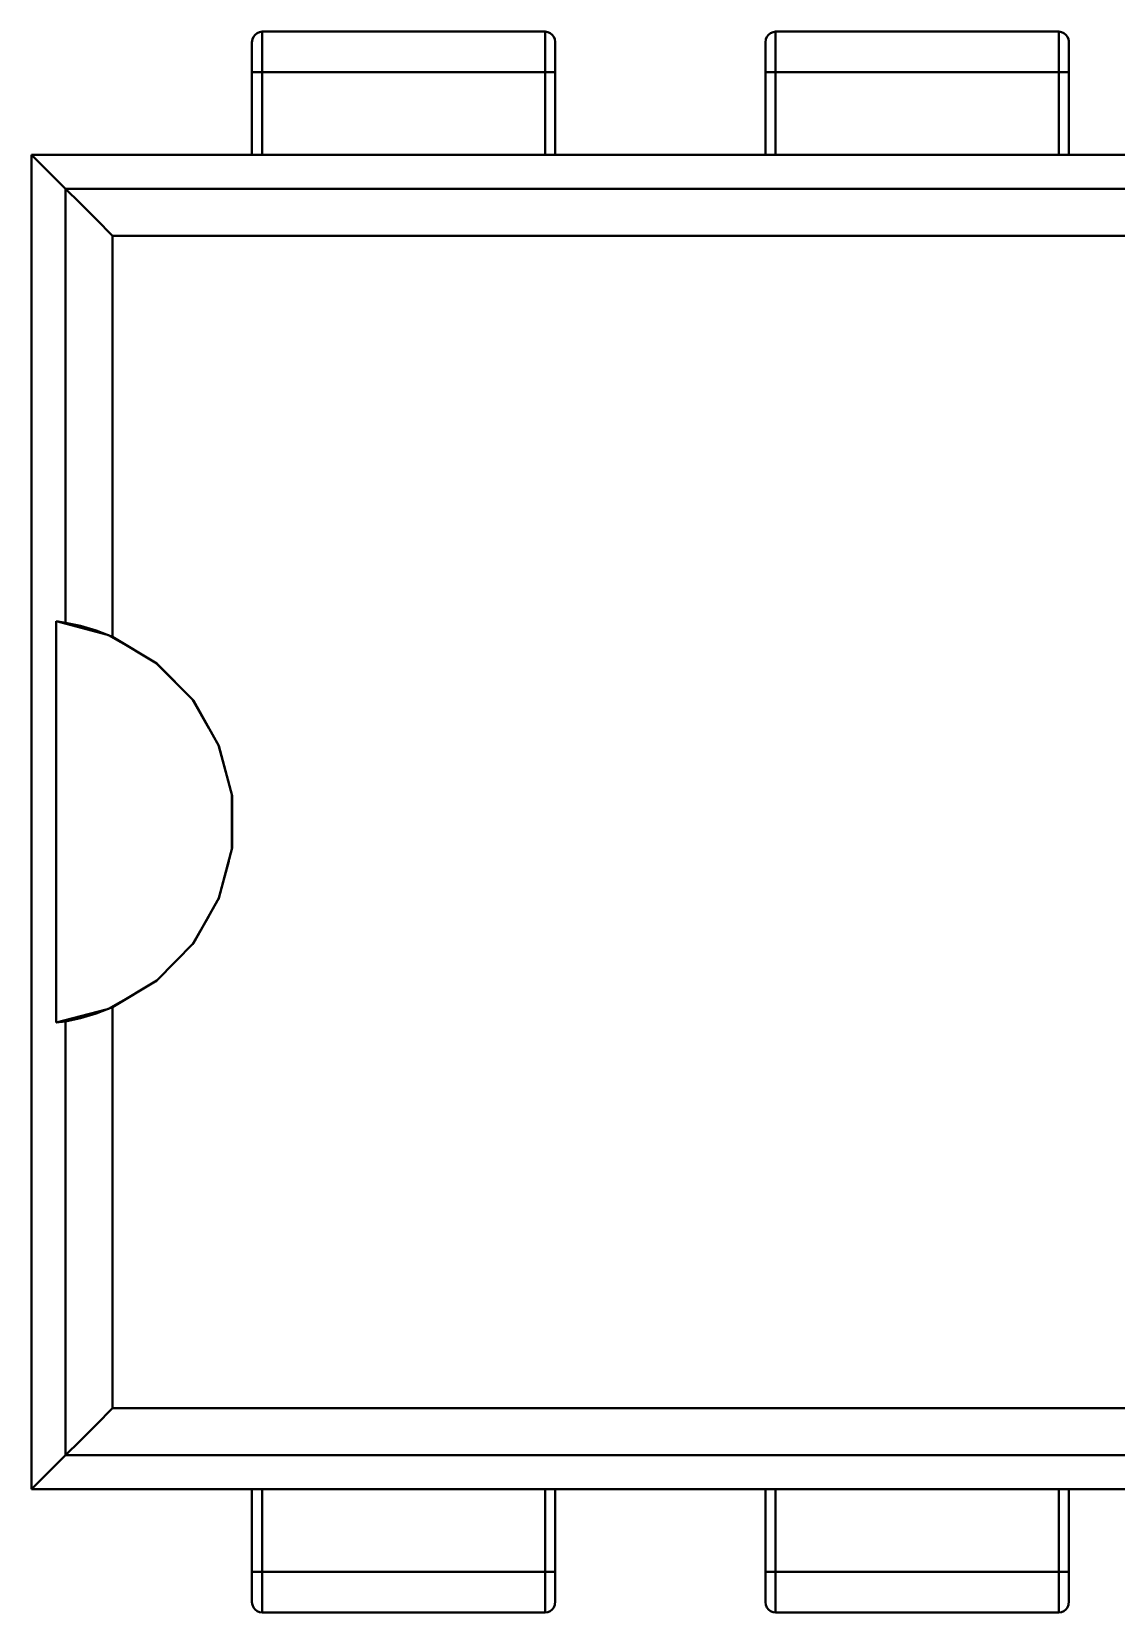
# Model space of a CAD drawing. Extents: x 193 to 1101, y 70 to 664.
# Drawn here: x 429.19 to 439.92, y 489.89 to 505.53 of the extents above; entities that cross this region are included whole.
import ezdxf

# ---------------------------------------------------------------- set-up
doc = ezdxf.new("R2010")
doc.units = 0
doc.header["$MEASUREMENT"] = 0
doc.layers.add('Основная', color=7, linetype='CONTINUOUS', lineweight=40)

msp = doc.modelspace()

# ---------------------------------------------------------------- linework, layer by layer
at = {"layer": 'Основная'}
for p, q in [((431.402, 505.502), (431.386, 505.482)), ((431.386, 505.482), (431.402, 505.502)), ((431.402, 505.502), (431.386, 505.482)), ((431.386, 505.482), (431.402, 505.502)), ((431.422, 505.518), (431.402, 505.502)), ((431.402, 505.502), (431.422, 505.518)), ((431.422, 505.518), (431.402, 505.502)), ((431.402, 505.502), (431.422, 505.518)), ((431.446, 505.528), (431.422, 505.518)), ((431.422, 505.518), (431.446, 505.528)), ((431.446, 505.528), (431.422, 505.518)), ((431.422, 505.518), (431.446, 505.528)), ((431.472, 505.532), (431.446, 505.528)), ((431.446, 505.528), (431.472, 505.532)), ((431.472, 505.532), (431.446, 505.528)), ((431.446, 505.528), (431.472, 505.532)), ((432.238, 505.532), (431.472, 505.532)), ((431.472, 505.532), (434.272, 505.532)), ((431.472, 505.518), (431.472, 505.532)), ((432.238, 505.532), (431.472, 505.532)), ((431.472, 505.532), (434.272, 505.532)), ((431.472, 505.518), (431.472, 505.532)), ((431.472, 505.478), (431.472, 505.518)), ((431.472, 505.478), (431.472, 505.518)), ((432.258, 505.532), (432.238, 505.532)), ((432.252, 505.532), (432.238, 505.532)), ((432.238, 505.532), (432.242, 505.532)), ((432.258, 505.532), (432.238, 505.532)), ((432.252, 505.532), (432.238, 505.532)), ((432.238, 505.532), (432.242, 505.532)), ((432.252, 505.532), (432.242, 505.532)), ((432.252, 505.532), (432.242, 505.532)), ((432.252, 505.532), (432.258, 505.532)), ((432.252, 505.532), (432.258, 505.532)), ((434.272, 505.532), (432.258, 505.532)), ((432.292, 505.532), (432.258, 505.532)), ((434.272, 505.532), (432.258, 505.532)), ((432.292, 505.532), (432.258, 505.532)), ((434.298, 505.528), (434.272, 505.532)), ((434.298, 505.528), (434.272, 505.532)), ((434.272, 505.518), (434.272, 505.532)), ((434.298, 505.528), (434.272, 505.532)), ((434.298, 505.528), (434.272, 505.532)), ((434.272, 505.518), (434.272, 505.532)), ((434.272, 505.478), (434.272, 505.518)), ((434.272, 505.478), (434.272, 505.518)), ((434.322, 505.518), (434.298, 505.528)), ((434.322, 505.518), (434.298, 505.528)), ((434.322, 505.518), (434.298, 505.528)), ((434.322, 505.518), (434.298, 505.528)), ((434.342, 505.502), (434.322, 505.518)), ((434.342, 505.502), (434.322, 505.518)), ((434.342, 505.502), (434.322, 505.518)), ((434.342, 505.502), (434.322, 505.518)), ((434.358, 505.482), (434.342, 505.502)), ((434.358, 505.482), (434.342, 505.502)), ((434.358, 505.482), (434.342, 505.502)), ((434.358, 505.482), (434.342, 505.502)), ((436.482, 505.502), (436.466, 505.482)), ((436.466, 505.482), (436.482, 505.502)), ((436.482, 505.502), (436.466, 505.482)), ((436.466, 505.482), (436.482, 505.502)), ((436.502, 505.518), (436.482, 505.502)), ((436.482, 505.502), (436.502, 505.518)), ((436.502, 505.518), (436.482, 505.502)), ((436.482, 505.502), (436.502, 505.518)), ((436.526, 505.528), (436.502, 505.518)), ((436.502, 505.518), (436.526, 505.528)), ((436.526, 505.528), (436.502, 505.518)), ((436.502, 505.518), (436.526, 505.528)), ((436.552, 505.532), (436.526, 505.528)), ((436.526, 505.528), (436.552, 505.532)), ((436.552, 505.532), (436.526, 505.528)), ((436.526, 505.528), (436.552, 505.532)), ((437.318, 505.532), (436.552, 505.532)), ((436.552, 505.532), (439.352, 505.532)), ((436.552, 505.518), (436.552, 505.532)), ((437.318, 505.532), (436.552, 505.532)), ((436.552, 505.532), (439.352, 505.532)), ((436.552, 505.518), (436.552, 505.532)), ((436.552, 505.478), (436.552, 505.518)), ((436.552, 505.478), (436.552, 505.518)), ((437.338, 505.532), (437.318, 505.532)), ((437.332, 505.532), (437.318, 505.532)), ((437.318, 505.532), (437.322, 505.532)), ((437.338, 505.532), (437.318, 505.532)), ((437.332, 505.532), (437.318, 505.532)), ((437.318, 505.532), (437.322, 505.532)), ((437.332, 505.532), (437.322, 505.532)), ((437.332, 505.532), (437.322, 505.532)), ((437.332, 505.532), (437.338, 505.532)), ((437.332, 505.532), (437.338, 505.532)), ((439.352, 505.532), (437.338, 505.532)), ((437.372, 505.532), (437.338, 505.532)), ((439.352, 505.532), (437.338, 505.532)), ((437.372, 505.532), (437.338, 505.532)), ((439.378, 505.528), (439.352, 505.532)), ((439.378, 505.528), (439.352, 505.532)), ((439.352, 505.518), (439.352, 505.532)), ((439.378, 505.528), (439.352, 505.532)), ((439.378, 505.528), (439.352, 505.532)), ((439.352, 505.518), (439.352, 505.532)), ((439.352, 505.478), (439.352, 505.518)), ((439.352, 505.478), (439.352, 505.518)), ((439.402, 505.518), (439.378, 505.528)), ((439.402, 505.518), (439.378, 505.528)), ((439.402, 505.518), (439.378, 505.528)), ((439.402, 505.518), (439.378, 505.528)), ((439.422, 505.502), (439.402, 505.518)), ((439.422, 505.502), (439.402, 505.518)), ((439.422, 505.502), (439.402, 505.518)), ((439.422, 505.502), (439.402, 505.518)), ((439.438, 505.482), (439.422, 505.502)), ((439.438, 505.482), (439.422, 505.502)), ((439.438, 505.482), (439.422, 505.502)), ((439.438, 505.482), (439.422, 505.502)), ((431.376, 505.458), (431.372, 505.424)), ((431.372, 505.424), (431.376, 505.458)), ((431.376, 505.458), (431.372, 505.424)), ((431.372, 505.424), (431.376, 505.458)), ((431.372, 505.424), (431.372, 505.132)), ((431.372, 505.398), (431.372, 505.424)), ((431.372, 505.424), (431.372, 505.132)), ((431.372, 505.398), (431.372, 505.424)), ((431.372, 505.36), (431.372, 505.398)), ((431.372, 505.36), (431.372, 505.398)), ((431.372, 505.312), (431.372, 505.36)), ((431.372, 505.312), (431.372, 505.36)), ((431.386, 505.482), (431.376, 505.458)), ((431.376, 505.458), (431.386, 505.482)), ((431.386, 505.482), (431.376, 505.458)), ((431.376, 505.458), (431.386, 505.482)), ((431.472, 505.414), (431.472, 505.478)), ((431.472, 505.414), (431.472, 505.478)), ((431.472, 505.332), (431.472, 505.414)), ((431.472, 505.332), (431.472, 505.414)), ((431.472, 505.236), (431.472, 505.332)), ((431.472, 505.236), (431.472, 505.332)), ((434.272, 505.414), (434.272, 505.478)), ((434.272, 505.414), (434.272, 505.478)), ((434.272, 505.332), (434.272, 505.414)), ((434.272, 505.332), (434.272, 505.414)), ((434.272, 505.236), (434.272, 505.332)), ((434.272, 505.236), (434.272, 505.332)), ((434.368, 505.458), (434.358, 505.482)), ((434.368, 505.458), (434.358, 505.482)), ((434.368, 505.458), (434.358, 505.482)), ((434.368, 505.458), (434.358, 505.482)), ((434.372, 505.43), (434.368, 505.458)), ((434.372, 505.43), (434.368, 505.458)), ((434.372, 505.43), (434.368, 505.458)), ((434.372, 505.43), (434.368, 505.458)), ((434.372, 505.132), (434.372, 505.43)), ((434.372, 505.426), (434.372, 505.43)), ((434.372, 505.132), (434.372, 505.43)), ((434.372, 505.426), (434.372, 505.43)), ((434.372, 505.406), (434.372, 505.426)), ((434.372, 505.406), (434.372, 505.426)), ((434.372, 505.372), (434.372, 505.406)), ((434.372, 505.372), (434.372, 505.406)), ((434.372, 505.326), (434.372, 505.372)), ((434.372, 505.326), (434.372, 505.372)), ((436.456, 505.458), (436.452, 505.424)), ((436.452, 505.424), (436.456, 505.458)), ((436.456, 505.458), (436.452, 505.424)), ((436.452, 505.424), (436.456, 505.458)), ((436.452, 505.424), (436.452, 505.132)), ((436.452, 505.398), (436.452, 505.424)), ((436.452, 505.424), (436.452, 505.132)), ((436.452, 505.398), (436.452, 505.424)), ((436.452, 505.36), (436.452, 505.398)), ((436.452, 505.36), (436.452, 505.398)), ((436.452, 505.312), (436.452, 505.36)), ((436.452, 505.312), (436.452, 505.36)), ((436.466, 505.482), (436.456, 505.458)), ((436.456, 505.458), (436.466, 505.482)), ((436.466, 505.482), (436.456, 505.458)), ((436.456, 505.458), (436.466, 505.482)), ((436.552, 505.414), (436.552, 505.478)), ((436.552, 505.414), (436.552, 505.478)), ((436.552, 505.332), (436.552, 505.414)), ((436.552, 505.332), (436.552, 505.414)), ((436.552, 505.236), (436.552, 505.332)), ((436.552, 505.236), (436.552, 505.332)), ((439.352, 505.414), (439.352, 505.478)), ((439.352, 505.414), (439.352, 505.478)), ((439.352, 505.332), (439.352, 505.414)), ((439.352, 505.332), (439.352, 505.414)), ((439.352, 505.236), (439.352, 505.332)), ((439.352, 505.236), (439.352, 505.332)), ((439.448, 505.458), (439.438, 505.482)), ((439.448, 505.458), (439.438, 505.482)), ((439.448, 505.458), (439.438, 505.482)), ((439.448, 505.458), (439.438, 505.482)), ((439.45, 505.448), (439.448, 505.458)), ((439.452, 505.432), (439.448, 505.458)), ((439.45, 505.45), (439.448, 505.458)), ((439.452, 505.43), (439.448, 505.458)), ((439.45, 505.448), (439.448, 505.458)), ((439.452, 505.432), (439.448, 505.458)), ((439.45, 505.45), (439.448, 505.458)), ((439.452, 505.43), (439.448, 505.458)), ((439.45, 505.448), (439.45, 505.45)), ((439.45, 505.448), (439.45, 505.45)), ((439.452, 505.448), (439.45, 505.448)), ((439.452, 505.448), (439.45, 505.448)), ((439.452, 505.448), (439.45, 505.448)), ((439.452, 505.448), (439.45, 505.448)), ((439.452, 505.444), (439.452, 505.448)), ((439.452, 505.444), (439.452, 505.448)), ((439.452, 505.444), (439.452, 505.448)), ((439.452, 505.444), (439.452, 505.448)), ((439.452, 505.43), (439.452, 505.444)), ((439.452, 505.43), (439.452, 505.444)), ((439.452, 505.132), (439.452, 505.43)), ((439.452, 505.426), (439.452, 505.43)), ((439.452, 505.132), (439.452, 505.43)), ((439.452, 505.426), (439.452, 505.43)), ((439.452, 505.406), (439.452, 505.426)), ((439.452, 505.406), (439.452, 505.426)), ((439.452, 505.372), (439.452, 505.406)), ((439.452, 505.372), (439.452, 505.406)), ((439.452, 505.326), (439.452, 505.372)), ((439.452, 505.326), (439.452, 505.372)), ((431.372, 505.256), (431.372, 505.312)), ((431.372, 505.256), (431.372, 505.312)), ((431.372, 505.194), (431.372, 505.256)), ((431.372, 505.194), (431.372, 505.256)), ((431.372, 505.164), (431.372, 505.194)), ((431.372, 505.164), (431.372, 505.194)), ((431.472, 505.132), (431.472, 505.236)), ((431.472, 505.132), (431.472, 505.236)), ((434.272, 505.132), (434.272, 505.236)), ((434.272, 505.132), (434.272, 505.236)), ((434.372, 505.272), (434.372, 505.326)), ((434.372, 505.272), (434.372, 505.326)), ((434.372, 505.206), (434.372, 505.272)), ((434.372, 505.206), (434.372, 505.272)), ((434.372, 505.132), (434.372, 505.206)), ((434.372, 505.132), (434.372, 505.206)), ((436.452, 505.256), (436.452, 505.312)), ((436.452, 505.256), (436.452, 505.312)), ((436.452, 505.194), (436.452, 505.256)), ((436.452, 505.194), (436.452, 505.256)), ((436.452, 505.164), (436.452, 505.194)), ((436.452, 505.164), (436.452, 505.194)), ((436.552, 505.132), (436.552, 505.236)), ((436.552, 505.132), (436.552, 505.236)), ((439.352, 505.132), (439.352, 505.236)), ((439.352, 505.132), (439.352, 505.236)), ((439.452, 505.272), (439.452, 505.326)), ((439.452, 505.272), (439.452, 505.326)), ((439.452, 505.206), (439.452, 505.272)), ((439.452, 505.206), (439.452, 505.272)), ((439.452, 505.132), (439.452, 505.206)), ((439.452, 505.132), (439.452, 505.206)), ((431.372, 505.132), (431.372, 505.164)), ((431.372, 505.132), (431.372, 505.164)), ((431.372, 505.132), (431.372, 504.312)), ((431.372, 504.312), (431.372, 505.132)), ((431.372, 505.132), (431.376, 505.132)), ((431.372, 505.132), (431.372, 504.312)), ((431.372, 504.312), (431.372, 505.132)), ((431.372, 505.132), (431.376, 505.132)), ((431.376, 505.132), (431.386, 505.132)), ((431.376, 505.132), (431.386, 505.132)), ((431.386, 505.132), (431.402, 505.132)), ((431.386, 505.132), (431.402, 505.132)), ((431.402, 505.132), (431.422, 505.132)), ((431.402, 505.132), (431.422, 505.132)), ((431.422, 505.132), (431.446, 505.132)), ((431.422, 505.132), (431.446, 505.132)), ((431.472, 505.132), (431.446, 505.132)), ((431.472, 505.132), (431.446, 505.132)), ((431.472, 504.312), (431.472, 505.132)), ((431.472, 505.132), (434.272, 505.132)), ((431.472, 504.312), (431.472, 505.132)), ((431.472, 505.132), (434.272, 505.132)), ((434.272, 504.312), (434.272, 505.132)), ((434.272, 505.132), (434.298, 505.132)), ((434.272, 504.312), (434.272, 505.132)), ((434.272, 505.132), (434.298, 505.132)), ((434.298, 505.132), (434.322, 505.132)), ((434.298, 505.132), (434.322, 505.132)), ((434.342, 505.132), (434.322, 505.132)), ((434.342, 505.132), (434.322, 505.132)), ((434.342, 505.132), (434.358, 505.132)), ((434.342, 505.132), (434.358, 505.132)), ((434.358, 505.132), (434.368, 505.132)), ((434.358, 505.132), (434.368, 505.132)), ((434.372, 505.132), (434.368, 505.132)), ((434.372, 505.132), (434.368, 505.132)), ((434.372, 504.312), (434.372, 505.132)), ((434.372, 504.312), (434.372, 505.132)), ((434.372, 504.312), (434.372, 505.132)), ((434.372, 504.312), (434.372, 505.132)), ((436.452, 505.132), (436.452, 505.164)), ((436.452, 505.132), (436.452, 505.164)), ((436.452, 505.132), (436.452, 504.312)), ((436.452, 504.312), (436.452, 505.132)), ((436.452, 505.132), (436.456, 505.132)), ((436.452, 505.132), (436.452, 504.312)), ((436.452, 504.312), (436.452, 505.132)), ((436.452, 505.132), (436.456, 505.132)), ((436.456, 505.132), (436.466, 505.132)), ((436.456, 505.132), (436.466, 505.132)), ((436.466, 505.132), (436.482, 505.132)), ((436.466, 505.132), (436.482, 505.132)), ((436.502, 505.132), (436.482, 505.132)), ((436.502, 505.132), (436.482, 505.132)), ((436.502, 505.132), (436.526, 505.132)), ((436.502, 505.132), (436.526, 505.132)), ((436.526, 505.132), (436.552, 505.132)), ((436.526, 505.132), (436.552, 505.132)), ((436.552, 504.312), (436.552, 505.132)), ((436.552, 505.132), (439.352, 505.132)), ((436.552, 504.312), (436.552, 505.132)), ((436.552, 505.132), (439.352, 505.132)), ((439.352, 504.312), (439.352, 505.132)), ((439.352, 505.132), (439.378, 505.132)), ((439.352, 504.312), (439.352, 505.132)), ((439.352, 505.132), (439.378, 505.132)), ((439.378, 505.132), (439.402, 505.132)), ((439.378, 505.132), (439.402, 505.132)), ((439.422, 505.132), (439.402, 505.132)), ((439.422, 505.132), (439.402, 505.132)), ((439.422, 505.132), (439.438, 505.132)), ((439.422, 505.132), (439.438, 505.132)), ((439.438, 505.132), (439.448, 505.132)), ((439.438, 505.132), (439.448, 505.132)), ((439.448, 505.132), (439.452, 505.132)), ((439.448, 505.132), (439.452, 505.132)), ((439.452, 504.312), (439.452, 505.132)), ((439.452, 504.312), (439.452, 505.132)), ((439.452, 504.312), (439.452, 505.132)), ((439.452, 504.312), (439.452, 505.132)), ((431.372, 504.312), (429.192, 504.312)), ((429.192, 504.312), (429.192, 491.112)), ((429.528, 503.976), (429.192, 504.312)), ((429.192, 491.112), (429.192, 504.312)), ((482.272, 504.312), (429.192, 504.312)), ((431.372, 504.312), (429.192, 504.312)), ((429.192, 504.312), (429.192, 491.112)), ((429.528, 503.976), (429.192, 504.312)), ((429.192, 491.112), (429.192, 504.312)), ((482.272, 504.312), (429.192, 504.312)), ((436.452, 504.312), (434.372, 504.312)), ((436.452, 504.312), (434.372, 504.312)), ((441.532, 504.312), (439.452, 504.312)), ((441.532, 504.312), (439.452, 504.312)), ((429.672, 503.834), (429.528, 503.976)), ((429.528, 499.684), (429.528, 503.976)), ((481.936, 503.976), (429.528, 503.976)), ((429.672, 503.834), (429.528, 503.976)), ((429.528, 499.684), (429.528, 503.976)), ((481.936, 503.976), (429.528, 503.976)), ((429.83, 503.676), (429.672, 503.834)), ((429.83, 503.676), (429.672, 503.834)), ((429.992, 503.512), (429.83, 503.676)), ((429.992, 503.512), (429.83, 503.676)), ((429.992, 499.546), (429.992, 503.512)), ((481.472, 503.512), (429.992, 503.512)), ((429.992, 499.546), (429.992, 503.512)), ((481.472, 503.512), (429.992, 503.512)), ((429.93, 499.568), (429.436, 499.698)), ((429.528, 499.684), (429.436, 499.698)), ((429.436, 495.728), (429.436, 499.698)), ((429.93, 499.568), (429.436, 499.698)), ((429.528, 499.684), (429.436, 499.698)), ((429.436, 495.728), (429.436, 499.698)), ((429.676, 499.652), (429.528, 499.684)), ((429.676, 499.652), (429.528, 499.684)), ((429.832, 499.606), (429.676, 499.652)), ((429.832, 499.606), (429.676, 499.652)), ((429.992, 499.546), (429.832, 499.606)), ((429.992, 499.546), (429.832, 499.606)), ((430.22, 499.408), (429.954, 499.56)), ((430.22, 499.408), (429.954, 499.56)), ((430.432, 499.28), (429.992, 499.546)), ((430.432, 499.28), (429.992, 499.546)), ((430.63, 499.078), (430.416, 499.292)), ((430.63, 499.078), (430.416, 499.292)), ((430.792, 498.914), (430.432, 499.28)), ((430.792, 498.914), (430.432, 499.28)), ((430.944, 498.642), (430.782, 498.924)), ((430.944, 498.642), (430.782, 498.924)), ((431.044, 498.466), (430.792, 498.914)), ((431.044, 498.466), (430.792, 498.914)), ((431.142, 498.098), (431.04, 498.474)), ((431.142, 498.098), (431.04, 498.474)), ((431.176, 497.97), (431.044, 498.466)), ((431.176, 497.97), (431.044, 498.466)), ((431.174, 497.452), (431.174, 497.972)), ((431.174, 497.452), (431.174, 497.972)), ((431.176, 497.456), (431.176, 497.97)), ((431.176, 497.456), (431.176, 497.97)), ((431.044, 496.958), (431.176, 497.456)), ((431.044, 496.958), (431.176, 497.456)), ((431.04, 496.95), (431.142, 497.326)), ((431.04, 496.95), (431.142, 497.326)), ((430.792, 496.512), (431.044, 496.958)), ((430.792, 496.512), (431.044, 496.958)), ((430.782, 496.5), (430.944, 496.782)), ((430.782, 496.5), (430.944, 496.782)), ((430.432, 496.144), (430.792, 496.512)), ((430.432, 496.144), (430.792, 496.512)), ((430.416, 496.132), (430.63, 496.346)), ((430.416, 496.132), (430.63, 496.346)), ((429.992, 495.88), (430.432, 496.144)), ((429.992, 495.88), (430.432, 496.144)), ((429.954, 495.864), (430.22, 496.016)), ((429.954, 495.864), (430.22, 496.016)), ((429.436, 495.728), (429.93, 495.856)), ((429.436, 495.728), (429.93, 495.856)), ((429.676, 495.772), (429.832, 495.818)), ((429.676, 495.772), (429.832, 495.818)), ((429.832, 495.818), (429.992, 495.88)), ((429.832, 495.818), (429.992, 495.88)), ((429.992, 491.912), (429.992, 495.88)), ((429.992, 491.912), (429.992, 495.88)), ((429.436, 495.728), (429.528, 495.74)), ((429.436, 495.728), (429.528, 495.74)), ((429.528, 495.74), (429.676, 495.772)), ((429.528, 495.74), (429.676, 495.772)), ((429.528, 491.448), (429.528, 495.74)), ((429.528, 491.448), (429.528, 495.74)), ((429.83, 491.748), (429.992, 491.912)), ((429.83, 491.748), (429.992, 491.912)), ((481.472, 491.912), (429.992, 491.912)), ((481.472, 491.912), (429.992, 491.912)), ((429.672, 491.59), (429.83, 491.748)), ((429.672, 491.59), (429.83, 491.748)), ((429.528, 491.448), (429.672, 491.59)), ((429.528, 491.448), (429.672, 491.59)), ((429.192, 491.112), (429.528, 491.448)), ((429.192, 491.112), (429.528, 491.448)), ((481.936, 491.448), (429.528, 491.448)), ((481.936, 491.448), (429.528, 491.448)), ((429.192, 491.112), (431.372, 491.112)), ((482.272, 491.112), (429.192, 491.112)), ((429.192, 491.112), (431.372, 491.112)), ((482.272, 491.112), (429.192, 491.112)), ((431.372, 491.112), (431.372, 490.292)), ((431.372, 490.292), (431.372, 491.112)), ((431.372, 491.112), (431.372, 490.292)), ((431.372, 490.292), (431.372, 491.112)), ((431.472, 490.292), (431.472, 491.112)), ((431.472, 490.292), (431.472, 491.112)), ((434.272, 490.292), (434.272, 491.112)), ((434.272, 490.292), (434.272, 491.112)), ((434.372, 490.292), (434.372, 491.112)), ((434.372, 491.112), (436.452, 491.112)), ((434.372, 490.292), (434.372, 491.112)), ((434.372, 490.292), (434.372, 491.112)), ((434.372, 491.112), (436.452, 491.112)), ((434.372, 490.292), (434.372, 491.112)), ((436.452, 491.112), (436.452, 490.292)), ((436.452, 490.292), (436.452, 491.112)), ((436.452, 491.112), (436.452, 490.292)), ((436.452, 490.292), (436.452, 491.112)), ((436.552, 490.292), (436.552, 491.112)), ((436.552, 490.292), (436.552, 491.112)), ((439.352, 490.292), (439.352, 491.112)), ((439.352, 490.292), (439.352, 491.112)), ((439.452, 490.292), (439.452, 491.112)), ((439.452, 491.112), (441.532, 491.112)), ((439.452, 490.292), (439.452, 491.112)), ((439.452, 490.292), (439.452, 491.112)), ((439.452, 491.112), (441.532, 491.112)), ((439.452, 490.292), (439.452, 491.112)), ((431.372, 490.292), (431.372, 489.994)), ((431.372, 490.218), (431.372, 490.292)), ((431.376, 490.292), (431.372, 490.292)), ((431.372, 490.292), (431.372, 489.994)), ((431.372, 490.218), (431.372, 490.292)), ((431.376, 490.292), (431.372, 490.292)), ((431.372, 490.152), (431.372, 490.218)), ((431.372, 490.152), (431.372, 490.218)), ((431.376, 490.292), (431.386, 490.292)), ((431.376, 490.292), (431.386, 490.292)), ((431.386, 490.292), (431.402, 490.292)), ((431.386, 490.292), (431.402, 490.292)), ((431.402, 490.292), (431.422, 490.292)), ((431.402, 490.292), (431.422, 490.292)), ((431.422, 490.292), (431.446, 490.292)), ((431.422, 490.292), (431.446, 490.292)), ((431.446, 490.292), (431.472, 490.292)), ((431.446, 490.292), (431.472, 490.292)), ((431.472, 490.292), (434.272, 490.292)), ((431.472, 490.188), (431.472, 490.292)), ((431.472, 490.292), (434.272, 490.292)), ((431.472, 490.188), (431.472, 490.292)), ((431.472, 490.092), (431.472, 490.188)), ((431.472, 490.092), (431.472, 490.188)), ((434.298, 490.292), (434.272, 490.292)), ((434.272, 490.188), (434.272, 490.292)), ((434.298, 490.292), (434.272, 490.292)), ((434.272, 490.188), (434.272, 490.292)), ((434.272, 490.092), (434.272, 490.188)), ((434.272, 490.092), (434.272, 490.188)), ((434.298, 490.292), (434.322, 490.292)), ((434.298, 490.292), (434.322, 490.292)), ((434.322, 490.292), (434.342, 490.292)), ((434.322, 490.292), (434.342, 490.292)), ((434.342, 490.292), (434.358, 490.292)), ((434.342, 490.292), (434.358, 490.292)), ((434.358, 490.292), (434.368, 490.292)), ((434.358, 490.292), (434.368, 490.292)), ((434.368, 490.292), (434.372, 490.292)), ((434.368, 490.292), (434.372, 490.292)), ((434.372, 490.002), (434.372, 490.292)), ((434.372, 490.262), (434.372, 490.292)), ((434.372, 490.002), (434.372, 490.292)), ((434.372, 490.262), (434.372, 490.292)), ((434.372, 490.23), (434.372, 490.262)), ((434.372, 490.23), (434.372, 490.262)), ((434.372, 490.17), (434.372, 490.23)), ((434.372, 490.17), (434.372, 490.23)), ((434.372, 490.112), (434.372, 490.17)), ((434.372, 490.112), (434.372, 490.17)), ((436.452, 490.292), (436.452, 489.994)), ((436.452, 490.218), (436.452, 490.292)), ((436.456, 490.292), (436.452, 490.292)), ((436.452, 490.292), (436.452, 489.994)), ((436.452, 490.218), (436.452, 490.292)), ((436.456, 490.292), (436.452, 490.292)), ((436.452, 490.152), (436.452, 490.218)), ((436.452, 490.152), (436.452, 490.218)), ((436.456, 490.292), (436.466, 490.292)), ((436.456, 490.292), (436.466, 490.292)), ((436.466, 490.292), (436.482, 490.292)), ((436.466, 490.292), (436.482, 490.292)), ((436.482, 490.292), (436.502, 490.292)), ((436.482, 490.292), (436.502, 490.292)), ((436.502, 490.292), (436.526, 490.292)), ((436.502, 490.292), (436.526, 490.292)), ((436.526, 490.292), (436.552, 490.292)), ((436.526, 490.292), (436.552, 490.292)), ((436.552, 490.292), (439.352, 490.292)), ((436.552, 490.188), (436.552, 490.292)), ((436.552, 490.292), (439.352, 490.292)), ((436.552, 490.188), (436.552, 490.292)), ((436.552, 490.092), (436.552, 490.188)), ((436.552, 490.092), (436.552, 490.188)), ((439.378, 490.292), (439.352, 490.292)), ((439.352, 490.188), (439.352, 490.292)), ((439.378, 490.292), (439.352, 490.292)), ((439.352, 490.188), (439.352, 490.292)), ((439.352, 490.092), (439.352, 490.188)), ((439.352, 490.092), (439.352, 490.188)), ((439.378, 490.292), (439.402, 490.292)), ((439.378, 490.292), (439.402, 490.292)), ((439.402, 490.292), (439.422, 490.292)), ((439.402, 490.292), (439.422, 490.292)), ((439.422, 490.292), (439.438, 490.292)), ((439.422, 490.292), (439.438, 490.292)), ((439.438, 490.292), (439.448, 490.292)), ((439.438, 490.292), (439.448, 490.292)), ((439.448, 490.292), (439.452, 490.292)), ((439.448, 490.292), (439.452, 490.292)), ((439.452, 490.002), (439.452, 490.292)), ((439.452, 490.262), (439.452, 490.292)), ((439.452, 490.002), (439.452, 490.292)), ((439.452, 490.262), (439.452, 490.292)), ((439.452, 490.23), (439.452, 490.262)), ((439.452, 490.23), (439.452, 490.262)), ((439.452, 490.17), (439.452, 490.23)), ((439.452, 490.17), (439.452, 490.23)), ((439.452, 490.112), (439.452, 490.17)), ((439.452, 490.112), (439.452, 490.17)), ((431.372, 490.098), (431.372, 490.152)), ((431.372, 490.098), (431.372, 490.152)), ((431.372, 490.052), (431.372, 490.098)), ((431.372, 490.052), (431.372, 490.098)), ((431.372, 490.018), (431.372, 490.052)), ((431.372, 490.018), (431.372, 490.052)), ((431.372, 489.998), (431.372, 490.018)), ((431.372, 489.998), (431.372, 490.018)), ((431.472, 490.01), (431.472, 490.092)), ((431.472, 490.01), (431.472, 490.092)), ((431.472, 489.946), (431.472, 490.01)), ((431.472, 489.946), (431.472, 490.01)), ((434.272, 490.01), (434.272, 490.092)), ((434.272, 490.01), (434.272, 490.092)), ((434.272, 489.946), (434.272, 490.01)), ((434.272, 489.946), (434.272, 490.01)), ((434.368, 489.966), (434.372, 490.002)), ((434.368, 489.966), (434.372, 490.002)), ((434.368, 489.966), (434.372, 490.002)), ((434.368, 489.966), (434.372, 490.002)), ((434.372, 490.064), (434.372, 490.112)), ((434.372, 490.064), (434.372, 490.112)), ((434.372, 490.026), (434.372, 490.064)), ((434.372, 490.026), (434.372, 490.064)), ((434.372, 490.002), (434.372, 490.026)), ((434.372, 490.002), (434.372, 490.026)), ((436.452, 490.098), (436.452, 490.152)), ((436.452, 490.098), (436.452, 490.152)), ((436.452, 490.052), (436.452, 490.098)), ((436.452, 490.052), (436.452, 490.098)), ((436.452, 490.018), (436.452, 490.052)), ((436.452, 490.018), (436.452, 490.052)), ((436.452, 489.998), (436.452, 490.018)), ((436.452, 489.998), (436.452, 490.018)), ((436.552, 490.01), (436.552, 490.092)), ((436.552, 490.01), (436.552, 490.092)), ((436.552, 489.946), (436.552, 490.01)), ((436.552, 489.946), (436.552, 490.01)), ((439.352, 490.01), (439.352, 490.092)), ((439.352, 490.01), (439.352, 490.092)), ((439.352, 489.946), (439.352, 490.01)), ((439.352, 489.946), (439.352, 490.01)), ((439.448, 489.966), (439.452, 490.002)), ((439.448, 489.966), (439.452, 490.002)), ((439.448, 489.966), (439.452, 490.002)), ((439.448, 489.966), (439.452, 490.002)), ((439.452, 490.064), (439.452, 490.112)), ((439.452, 490.064), (439.452, 490.112)), ((439.452, 490.026), (439.452, 490.064)), ((439.452, 490.026), (439.452, 490.064)), ((439.452, 490.002), (439.452, 490.026)), ((439.452, 490.002), (439.452, 490.026)), ((431.372, 489.994), (431.372, 489.998)), ((431.372, 489.994), (431.372, 489.998)), ((431.372, 489.994), (431.376, 489.966)), ((431.376, 489.966), (431.372, 489.994)), ((431.372, 489.994), (431.376, 489.966)), ((431.376, 489.966), (431.372, 489.994)), ((431.376, 489.966), (431.372, 489.992)), ((431.376, 489.966), (431.372, 489.992)), ((431.374, 489.978), (431.372, 489.98)), ((431.374, 489.978), (431.372, 489.98)), ((431.374, 489.976), (431.374, 489.978)), ((431.374, 489.976), (431.374, 489.978)), ((431.374, 489.974), (431.374, 489.976)), ((431.374, 489.974), (431.374, 489.976)), ((431.376, 489.966), (431.374, 489.974)), ((431.376, 489.966), (431.374, 489.974)), ((431.376, 489.966), (431.386, 489.942)), ((431.386, 489.942), (431.376, 489.966)), ((431.376, 489.966), (431.386, 489.942)), ((431.386, 489.942), (431.376, 489.966)), ((431.386, 489.942), (431.402, 489.922)), ((431.402, 489.922), (431.386, 489.942)), ((431.386, 489.942), (431.402, 489.922)), ((431.402, 489.922), (431.386, 489.942)), ((431.402, 489.922), (431.422, 489.906)), ((431.422, 489.906), (431.402, 489.922)), ((431.402, 489.922), (431.422, 489.906)), ((431.422, 489.906), (431.402, 489.922)), ((431.422, 489.906), (431.446, 489.896)), ((431.446, 489.896), (431.422, 489.906)), ((431.422, 489.906), (431.446, 489.896)), ((431.446, 489.896), (431.422, 489.906)), ((431.446, 489.896), (431.472, 489.892)), ((431.472, 489.892), (431.446, 489.896)), ((431.446, 489.896), (431.472, 489.892)), ((431.472, 489.892), (431.446, 489.896)), ((431.472, 489.906), (431.472, 489.946)), ((431.472, 489.906), (431.472, 489.946)), ((431.472, 489.892), (431.472, 489.906)), ((431.472, 489.892), (431.472, 489.906)), ((431.472, 489.892), (433.454, 489.892)), ((431.472, 489.892), (434.272, 489.892)), ((431.472, 489.892), (433.454, 489.892)), ((431.472, 489.892), (434.272, 489.892)), ((433.454, 489.892), (433.494, 489.892)), ((433.486, 489.892), (433.454, 489.892)), ((433.454, 489.892), (433.494, 489.892)), ((433.486, 489.892), (433.454, 489.892)), ((433.486, 489.892), (433.494, 489.892)), ((433.486, 489.892), (433.494, 489.892)), ((433.494, 489.892), (434.272, 489.892)), ((433.506, 489.892), (433.494, 489.892)), ((433.502, 489.892), (433.494, 489.892)), ((433.494, 489.892), (434.272, 489.892)), ((433.506, 489.892), (433.494, 489.892)), ((433.502, 489.892), (433.494, 489.892)), ((433.502, 489.892), (433.506, 489.892)), ((433.502, 489.892), (433.506, 489.892)), ((434.272, 489.906), (434.272, 489.946)), ((434.272, 489.906), (434.272, 489.946)), ((434.272, 489.892), (434.272, 489.906)), ((434.272, 489.892), (434.272, 489.906)), ((434.272, 489.892), (434.298, 489.896)), ((434.272, 489.892), (434.298, 489.896)), ((434.272, 489.892), (434.298, 489.896)), ((434.272, 489.892), (434.298, 489.896)), ((434.298, 489.896), (434.322, 489.906)), ((434.298, 489.896), (434.322, 489.906)), ((434.298, 489.896), (434.322, 489.906)), ((434.298, 489.896), (434.322, 489.906)), ((434.322, 489.906), (434.342, 489.922)), ((434.322, 489.906), (434.342, 489.922)), ((434.322, 489.906), (434.342, 489.922)), ((434.322, 489.906), (434.342, 489.922)), ((434.342, 489.922), (434.358, 489.942)), ((434.342, 489.922), (434.358, 489.942)), ((434.342, 489.922), (434.358, 489.942)), ((434.342, 489.922), (434.358, 489.942)), ((434.358, 489.942), (434.368, 489.966)), ((434.358, 489.942), (434.368, 489.966)), ((434.358, 489.942), (434.368, 489.966)), ((434.358, 489.942), (434.368, 489.966)), ((436.452, 489.994), (436.452, 489.998)), ((436.452, 489.994), (436.452, 489.998)), ((436.452, 489.994), (436.456, 489.966)), ((436.456, 489.966), (436.452, 489.994)), ((436.452, 489.994), (436.456, 489.966)), ((436.456, 489.966), (436.452, 489.994)), ((436.456, 489.966), (436.452, 489.992)), ((436.456, 489.966), (436.452, 489.992)), ((436.454, 489.978), (436.452, 489.98)), ((436.454, 489.978), (436.452, 489.98)), ((436.454, 489.976), (436.454, 489.978)), ((436.454, 489.976), (436.454, 489.978)), ((436.454, 489.974), (436.454, 489.976)), ((436.454, 489.974), (436.454, 489.976)), ((436.456, 489.966), (436.454, 489.974)), ((436.456, 489.966), (436.454, 489.974)), ((436.456, 489.966), (436.466, 489.942)), ((436.466, 489.942), (436.456, 489.966)), ((436.456, 489.966), (436.466, 489.942)), ((436.466, 489.942), (436.456, 489.966)), ((436.466, 489.942), (436.482, 489.922)), ((436.482, 489.922), (436.466, 489.942)), ((436.466, 489.942), (436.482, 489.922)), ((436.482, 489.922), (436.466, 489.942)), ((436.482, 489.922), (436.502, 489.906)), ((436.502, 489.906), (436.482, 489.922)), ((436.482, 489.922), (436.502, 489.906)), ((436.502, 489.906), (436.482, 489.922)), ((436.502, 489.906), (436.526, 489.896)), ((436.526, 489.896), (436.502, 489.906)), ((436.502, 489.906), (436.526, 489.896)), ((436.526, 489.896), (436.502, 489.906)), ((436.526, 489.896), (436.552, 489.892)), ((436.552, 489.892), (436.526, 489.896)), ((436.526, 489.896), (436.552, 489.892)), ((436.552, 489.892), (436.526, 489.896)), ((436.552, 489.906), (436.552, 489.946)), ((436.552, 489.906), (436.552, 489.946)), ((436.552, 489.892), (436.552, 489.906)), ((436.552, 489.892), (436.552, 489.906)), ((436.552, 489.892), (438.534, 489.892)), ((436.552, 489.892), (439.352, 489.892)), ((436.552, 489.892), (438.534, 489.892)), ((436.552, 489.892), (439.352, 489.892)), ((438.534, 489.892), (438.574, 489.892)), ((438.566, 489.892), (438.534, 489.892)), ((438.534, 489.892), (438.574, 489.892)), ((438.566, 489.892), (438.534, 489.892)), ((438.566, 489.892), (438.574, 489.892)), ((438.566, 489.892), (438.574, 489.892)), ((438.574, 489.892), (439.352, 489.892)), ((438.586, 489.892), (438.574, 489.892)), ((438.582, 489.892), (438.574, 489.892)), ((438.574, 489.892), (439.352, 489.892)), ((438.586, 489.892), (438.574, 489.892)), ((438.582, 489.892), (438.574, 489.892)), ((438.582, 489.892), (438.586, 489.892)), ((438.582, 489.892), (438.586, 489.892)), ((439.352, 489.906), (439.352, 489.946)), ((439.352, 489.906), (439.352, 489.946)), ((439.352, 489.892), (439.352, 489.906)), ((439.352, 489.892), (439.352, 489.906)), ((439.352, 489.892), (439.378, 489.896)), ((439.352, 489.892), (439.378, 489.896)), ((439.352, 489.892), (439.378, 489.896)), ((439.352, 489.892), (439.378, 489.896)), ((439.378, 489.896), (439.402, 489.906)), ((439.378, 489.896), (439.402, 489.906)), ((439.378, 489.896), (439.402, 489.906)), ((439.378, 489.896), (439.402, 489.906)), ((439.402, 489.906), (439.422, 489.922)), ((439.402, 489.906), (439.422, 489.922)), ((439.402, 489.906), (439.422, 489.922)), ((439.402, 489.906), (439.422, 489.922)), ((439.422, 489.922), (439.438, 489.942)), ((439.422, 489.922), (439.438, 489.942)), ((439.422, 489.922), (439.438, 489.942)), ((439.422, 489.922), (439.438, 489.942)), ((439.438, 489.942), (439.448, 489.966)), ((439.438, 489.942), (439.448, 489.966)), ((439.438, 489.942), (439.448, 489.966)), ((439.438, 489.942), (439.448, 489.966))]:
    msp.add_line(p, q, dxfattribs=at)

doc.saveas('drawing.dxf')
